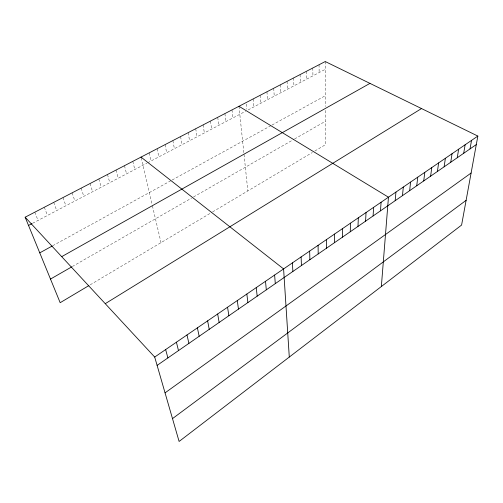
<?xml version="1.0" encoding="UTF-8"?>
<svg xmlns="http://www.w3.org/2000/svg" width="503" height="503" viewBox="0 0 503 503"><rect width="100%" height="100%" fill="white"/><g stroke="black" fill="none" stroke-linecap="round" stroke-linejoin="round"><path stroke-width="0.38" stroke-dasharray="2.52 1.89" d="M90.219 284.799L211.958 212.291M212.618 211.901L312.325 152.516M314.859 151.007L325.498 144.669L325.384 108.679M72.331 266.527L191.63 198.063M193.536 196.969L293.941 139.337M294.62 138.954L325.422 121.267M52.708 245.741L171.466 180.388M172.152 180.011L271.35 125.423M271.997 125.065L325.347 95.708M32.601 223.275L146.933 163.142M147.599 162.796L245.583 111.264M248.13 109.918L325.265 69.351M34.808 212.197L38.046 220.415M44.333 207.255L47.445 215.473M53.727 202.382L56.72 210.594M62.994 197.572L65.862 205.784M72.136 192.831L74.884 201.037M81.153 188.153L83.787 196.359M90.05 183.538L92.571 191.737M98.827 178.986L101.241 187.179M107.485 174.497L109.792 182.677M116.036 170.058L118.236 178.238M124.467 165.682L126.574 173.856M132.798 161.362L134.798 169.524M141.192 157.841L152.095 204.457M152.44 205.928L161.023 242.628M149.133 152.893L150.944 161.035M157.143 148.737L158.86 156.873M165.053 144.631L166.682 152.761M172.862 140.582L174.403 148.699M180.577 136.583L182.029 144.688M188.191 132.629L189.562 140.721M195.717 128.73L197.006 136.81M203.143 124.876L204.356 132.943M210.487 121.066L211.618 129.12M217.736 117.306L218.792 125.348M224.904 113.59L225.885 121.619M231.984 109.918L232.889 117.935M238.975 106.29L243.942 153.704M244.018 154.434L247.841 190.92M246.237 104.046L246.721 109.132M253.128 98.946L253.826 106.925M260.082 95.337L260.711 103.304M266.948 91.779L267.508 99.726M273.733 88.258L274.229 96.192M280.435 84.781L280.869 92.703M287.062 81.341L287.433 89.251M293.614 77.946L293.922 85.837M300.084 74.589L300.335 82.467M306.484 71.269L306.673 79.128M312.803 67.993L312.941 75.834M319.059 64.749L319.135 72.577M325.24 61.542L325.378 106.535"/><path stroke-width="0.75" d="M334.47 242.685L334.545 234.071M342.424 237.183L342.593 228.563M350.258 231.764L350.522 223.143M357.979 226.419L358.337 217.805M365.593 221.157L366.033 212.543M373.094 215.969L373.616 207.355M380.482 210.851L381.092 202.244M381.349 286.534L388.461 197.207L238.975 106.29M395.176 200.691L395.936 192.089M402.469 195.642L403.312 187.047M409.662 190.668L410.58 182.08M416.748 185.764L417.742 177.182M423.74 180.929L424.796 172.353M430.631 176.163L431.756 167.593M437.428 171.46L438.622 162.903M444.13 166.826L445.388 158.275M450.738 162.249L452.059 153.711M457.258 157.741L458.642 149.215M463.691 153.289L465.13 144.776M470.035 148.901L471.531 140.394M477.85 136.074L461.597 225.061L179.106 441.458L154.698 357.055L25.15 217.202L325.24 61.542L477.85 136.074L154.698 357.055M172.498 418.615L466.118 200.326M165.053 392.856L471.104 173.019M157.106 365.385L476.297 144.568M105.253 303.674L421.514 108.56M88.88 285.597L60.171 302.693L25.15 217.202M50.495 279.064L71.684 266.904M61.699 256.656L369.963 83.385M39.762 252.864L52.067 246.093M28.52 225.426L31.922 223.634M141.016 157.099L283.591 268.916L289.288 357.055M165.65 349.56L167.889 357.922M176.415 342.203L178.49 350.591M186.997 334.967L188.908 343.386M197.396 327.855L199.15 336.3M207.62 320.864L209.223 329.333M217.673 313.991L219.132 322.48M227.557 307.232L228.878 315.739M237.284 300.58L238.46 309.106M246.847 294.041L247.891 302.58M256.253 287.609L257.171 296.16M265.515 281.278L266.307 289.841M274.625 275.047L275.298 283.623M292.419 262.88L292.859 271.475M301.108 256.939L301.435 265.54M309.659 251.085L309.886 259.693M318.085 245.326L318.204 253.94M326.378 239.654L326.397 248.268"/></g></svg>
